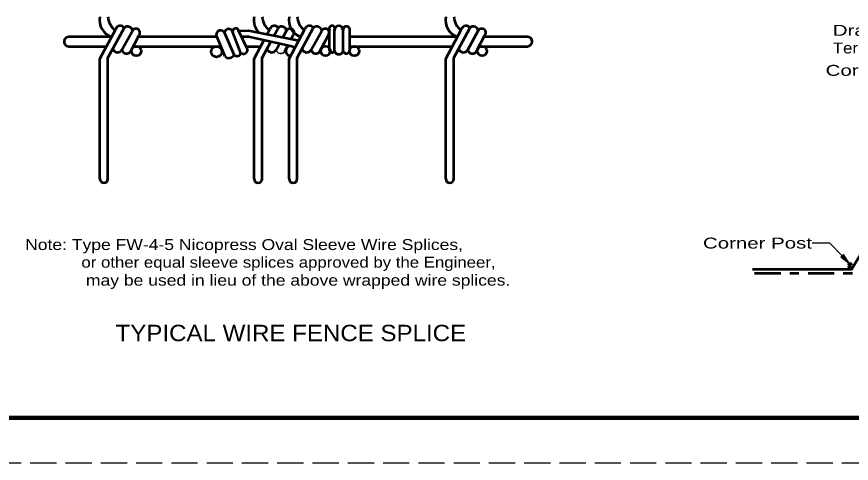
# Model space of a CAD drawing. Extents: x 35.7 to 71, y 36.4 to 58.4.
# Drawn here: x 40.57 to 49.74, y 36.43 to 41.34 of the extents above; entities that cross this region are included whole.
import ezdxf

# ---------------------------------------------------------------- set-up
doc = ezdxf.new("R2010")
doc.units = 0
doc.header["$LTSCALE"] = 0.048
doc.linetypes.add('LONG_DASH_SHORT_DASH', pattern=[9.9, 6, -1.2, 1.5, -1.2])
doc.linetypes.add('LONG_DASHED', pattern=[7.5, 6, -1.5])
for name, color, linetype, lineweight in [('1', 7, 'Continuous', 35), ('3', 7, 'Continuous', 13), ('6', 7, 'LONG_DASH_SHORT_DASH', 35)]:
    doc.layers.add(name, color=color, linetype=linetype, lineweight=lineweight)

msp = doc.modelspace()

# ---------------------------------------------------------------- hatches: boundary and pattern name
at = {"layer": '3'}
msp.add_hatch(color=256, dxfattribs=at).paths.add_polyline_path([(49.6575, 38.726), (49.6275, 38.69717), (49.729, 38.6215), (49.729, 38.6215)])

# ---------------------------------------------------------------- linework, layer by layer
at = {"layer": '1', "lineweight": 53}
for p, q in [((41.56925, 40.89167), (41.74567, 41.2185)), ((43.3945, 41.13217), (43.44108, 41.2185)), ((43.65042, 40.89167), (43.82683, 41.2185)), ((45.37283, 40.89167), (45.54925, 41.2185)), ((41.60817, 41.12033), (41.13992, 41.12033)), ((41.48058, 40.88067), (41.65458, 41.2075)), ((41.72292, 40.97983), (41.83842, 41.18733)), ((41.81917, 40.96333), (41.91192, 41.14142)), ((42.77, 41.12033), (41.901, 41.12033)), ((42.85633, 40.90467), (42.75992, 41.1455)), ((42.9555, 40.9225), (42.85067, 41.16925)), ((43.032, 40.94333), (42.9385, 41.18117)), ((43.10292, 40.98492), (43.0065, 41.19008)), ((43.11425, 41.12033), (43.03925, 41.12033)), ((43.57625, 41.01817), (43.11425, 41.12033)), ((43.31792, 41.14717), (43.35008, 41.2075)), ((43.4925, 41.11292), (43.53392, 41.18733)), ((43.56175, 40.88067), (43.73583, 41.2075)), ((43.58325, 41.09508), (43.60742, 41.14142)), ((43.80408, 40.97983), (43.91967, 41.18733)), ((43.90033, 40.96333), (43.99317, 41.14142)), ((44.007, 40.96408), (44.007, 41.196)), ((44.06092, 40.96408), (44.06092, 41.196)), ((44.15442, 40.96408), (44.15442, 41.196)), ((44.22808, 40.96408), (44.22808, 41.196)), ((45.41175, 41.12033), (44.22808, 41.12033)), ((45.28408, 40.88067), (45.45817, 41.2075)), ((45.52642, 40.97983), (45.642, 41.18733)), ((45.62275, 40.96333), (45.7155, 41.14142)), ((46.18258, 41.12033), (45.70458, 41.12033)), ((43.176, 40.88067), (43.28367, 41.08283)), ((43.26475, 40.89167), (43.35892, 41.06625)), ((43.41833, 40.97983), (43.45467, 41.04508)), ((41.13992, 41.01683), (41.553, 41.01683)), ((41.847, 41.01683), (42.81142, 41.01683)), ((43.08792, 41.01683), (43.2485, 41.01683)), ((43.51467, 40.96333), (43.54667, 41.02475)), ((44.22808, 41.01683), (45.35658, 41.01683)), ((45.65058, 41.01683), (46.18258, 41.01683)), ((41.48058, 39.55783), (41.48058, 40.88067)), ((41.56925, 39.55783), (41.56925, 40.89167)), ((43.176, 39.55783), (43.176, 40.88067)), ((43.26475, 39.55783), (43.26475, 40.89167)), ((43.56175, 39.55783), (43.56175, 40.88067)), ((43.65042, 39.55783), (43.65042, 40.89167)), ((45.28408, 39.55783), (45.28408, 40.88067)), ((45.37283, 39.55783), (45.37283, 40.89167))]:
    msp.add_line(p, q, dxfattribs=at)
at = {"layer": '1', "lineweight": 13}
msp.add_line((43.99317, 41.12033), (43.98217, 41.12033), dxfattribs=at)
at = {"layer": '1'}
msp.add_line((43.92825, 41.01683), (44.007, 41.01683), dxfattribs=at)
at = {"layer": '1', "linetype": 'LONG_DASHED', "lineweight": 25}
msp.add_line((70.87908, 36.42875), (35.67908, 36.42875), dxfattribs=at)
at = {"layer": '1', "lineweight": 158}
msp.add_lwpolyline([(70.79575, 57.92875), (70.79575, 36.92875), (38.29575, 36.92875)], dxfattribs=at)
at = {"layer": '1', "lineweight": 53}
for points in [[(43.66717, 41.07867), (43.11425, 41.18708), (43.00933, 41.18408)], [(51.52475, 40.72258), (51.04883, 40.72258), (49.74533, 38.56292), (48.65908, 38.56292)]]:
    msp.add_lwpolyline(points, dxfattribs=at)
for centre, radius in [((41.88042, 40.96517), 0.05303), ((42.76275, 40.95817), 0.05862), ((43.96167, 40.96517), 0.05303), ((44.27908, 40.96517), 0.05303), ((45.684, 40.96517), 0.05303)]:
    msp.add_circle(centre, radius, dxfattribs=at)
for centre, radius, start, end in [((41.67508, 41.30667), 0.19801, 169.31811, 250.23886), ((41.76258, 41.35233), 0.19356, 182.65969, 233.87476), ((43.37058, 41.30667), 0.19801, 169.31811, 226.22865), ((43.45808, 41.35233), 0.19356, 182.65969, 233.87476), ((43.75633, 41.30667), 0.19801, 169.31811, 250.23886), ((43.84383, 41.35233), 0.19356, 182.65969, 233.87476), ((45.47867, 41.30667), 0.19801, 169.31811, 250.23886), ((45.56617, 41.35233), 0.19356, 182.65969, 233.87476), ((41.70242, 41.19375), 0.04978, 29.81507, 163.98534), ((41.78508, 41.18233), 0.05354, 5.30325, 137.50965), ((41.87725, 41.16775), 0.04352, 322.80387, 153.24358), ((42.97333, 41.17917), 0.03491, 18.20719, 176.73354), ((43.39792, 41.19375), 0.04978, 29.81507, 163.98534), ((43.48058, 41.18233), 0.05354, 5.30325, 137.50965), ((43.57275, 41.16775), 0.04352, 322.80387, 153.24358), ((43.78367, 41.19375), 0.04978, 29.81507, 163.98534), ((43.86633, 41.18233), 0.05354, 5.30325, 137.50965), ((43.9585, 41.16775), 0.04352, 322.80387, 153.24358), ((44.03392, 41.21175), 0.03119, 329.6963, 210.3037), ((44.10767, 41.19408), 0.04681, 2.43079, 177.5692), ((44.19125, 41.2), 0.03706, 353.82295, 186.17704), ((45.506, 41.19375), 0.04978, 29.81507, 163.98534), ((45.58867, 41.18233), 0.05354, 5.30325, 137.50965), ((45.68083, 41.16775), 0.04352, 322.80387, 153.24358), ((41.13875, 41.06858), 0.05178, 88.6941, 271.30589), ((42.80917, 41.14258), 0.04931, 32.75505, 176.63506), ((42.89633, 41.1625), 0.04616, 23.90169, 171.5153), ((46.18258, 41.06858), 0.05177, 270, 90), ((41.67467, 41.00458), 0.05419, 195.36611, 332.78391), ((41.77375, 40.9875), 0.05146, 188.59943, 331.92365), ((42.98725, 40.95692), 0.04684, 227.36658, 343.06244), ((43.05908, 40.97842), 0.0443, 232.38454, 8.47937), ((43.37017, 41.00458), 0.05419, 195.36611, 332.78391), ((43.57592, 40.96517), 0.05303, 31.10808, 272.81046), ((43.75592, 41.00458), 0.05419, 195.36611, 332.78391), ((43.855, 40.9875), 0.05146, 188.59943, 331.92365), ((44.03467, 40.97975), 0.03049, 155.1559, 329.14949), ((44.10767, 40.97792), 0.04877, 196.46457, 343.53543), ((44.19017, 40.97708), 0.03803, 199.93929, 3.97378), ((45.47825, 41.00458), 0.05419, 195.36611, 332.78391), ((45.57733, 40.9875), 0.05146, 188.59943, 331.92365), ((42.89908, 40.95158), 0.06349, 227.65568, 332.73346), ((41.52492, 39.55783), 0.04435, 180, 0), ((43.22033, 39.55783), 0.04435, 180, 0), ((43.60608, 39.55783), 0.04435, 180, 0), ((45.3285, 39.55783), 0.04435, 180, 0)]:
    msp.add_arc(centre, radius, start, end, dxfattribs=at)
at = {"layer": '1'}
msp.add_arc((43.46925, 40.9875), 0.05146, 188.59943, 331.92365, dxfattribs=at)
at = {"layer": '1', "lineweight": 80}
for start, end in [(0, 180), (180, 0)]:
    msp.add_arc((49.72917, 38.60675), 0.01471, start, end, dxfattribs=at)
at = {"layer": '3', "lineweight": 25}
msp.add_lwpolyline([(49.6425, 38.71158), (49.50725, 38.85225), (49.31192, 38.85225)], dxfattribs=at)
at = {"layer": '3'}
msp.add_lwpolyline([(49.6575, 38.726), (49.6275, 38.69717), (49.729, 38.6215), (49.729, 38.6215)], close=True, dxfattribs=at)
at = {"layer": '6', "lineweight": 53}
msp.add_line((48.67975, 38.5195), (55.79742, 38.5195), dxfattribs=at)

# ---------------------------------------------------------------- texts
at = {"layer": '3'}
for s, height, width, p in [('Drainage Structure', 0.12, 1.4, (49.54042, 41.13333)), ('Terminal Installation', 0.12, 1.15, (49.54042, 40.93908)), ('Corner Post', 0.12, 1.4, (49.46167, 40.69258)), ('Note: Type FW-4-5 Nicopress Oval Sleeve Wire Splices,', 0.12, 1.2, (40.65833, 38.77567)), ('Corner Post', 0.12, 1.4, (48.11267, 38.79225)), ('or other equal sleeve splices approved by the Engineer,', 0.12, 1.15, (41.27725, 38.58142)), (' may be used in lieu of the above wrapped wire splices.', 0.12, 1.2, (41.27342, 38.38392)), ('TYPICAL WIRE FENCE SPLICE', 0.18, 1.1, (41.65308, 37.77283))]:
    msp.add_text(s, height=height, dxfattribs=dict(at, width=width)).set_placement(p)

doc.saveas('drawing.dxf')
